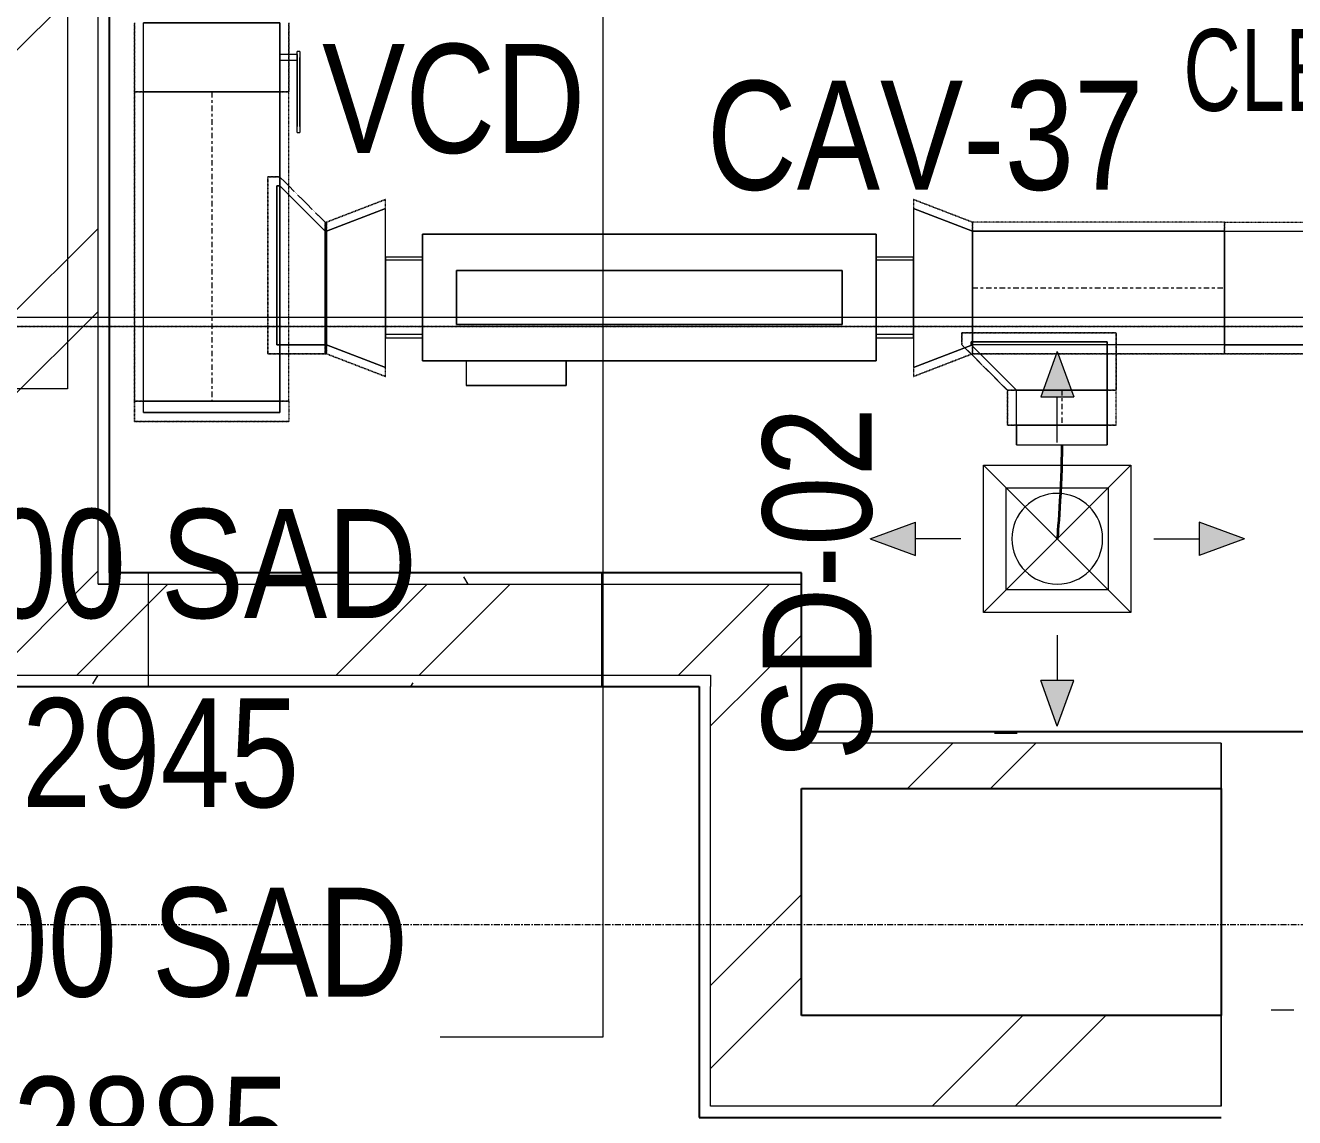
# Model space of a CAD drawing. Header units: inches. Extents: x -83664 to 20107, y -47222 to 19398.
# Drawn here: x -21032 to -18235, y -41690 to -39283 of the extents above; entities that cross this region are included whole.
import ezdxf

# ---------------------------------------------------------------- set-up
doc = ezdxf.new("R2010")
doc.units = ezdxf.units.IN
doc.header["$MEASUREMENT"] = 0
for name, pattern in [('Center', [29.999999, 12, -6, 6, -6]), ('Grid Line', [22.225, 12.7, -3.175, 3.175, -3.175]), ('Hidden 0_50', [1.0584, 0.5292, -0.5292])]:
    doc.linetypes.add(name, pattern=pattern)
for name, color, linetype, lineweight in [('A-DETL-GENF', 7, 'Continuous', 9), ('A-WALL', 7, 'Continuous', 9), ('A-WALL-PATT', 7, 'Continuous', 25), ('G-ANNO-TEXT', 7, 'Continuous', 9), ('M-EQPM', 7, 'Continuous', 18), ('M-HVAC-CDFF', 7, 'Continuous', 9), ('M-HVAC-DUCT-CNTR', 7, 'Center', 9), ('M-HVAC-DUCT-IDEN', 7, 'Continuous', 18), ('ROOM TAG', 7, 'Continuous', 9), ('S-GRID', 7, 'Continuous', 9)]:
    doc.layers.add(name, color=color, linetype=linetype, lineweight=lineweight)
doc.layers.add('FF ROOM TAG_dwg', color=7, linetype='Continuous', lineweight=9, true_color=0x767676)
doc.layers.add('M-HVAC-DUCT', color=7, linetype='Continuous', lineweight=9, true_color=0xffe97f)
doc.styles.add('Arial Narrow_20', font='ARIALN.TTF', dxfattribs={"width": 0.85, "height": 4572})
doc.styles.add('Arial Narrow_21', font='ARIALN.TTF', dxfattribs={"height": 240})
pattern_1 = [(0, (0, 0), (1219.2, 304.8), [50.292, -864.108, 50.292, -864.108, -4876.8]), (0, (0, 0), (1219.2, 304.8), [-1828.8, 50.292, -1778.508, 50.292, -864.108, -2133.6]), (0, (0, 0), (1219.2, 304.8), [-4572, 50.292, -559.308, 50.292, -1473.708]), (120, (457.2, 152.4), (-873.56454, 903.4582), [50.292, -864.108, 50.292, -864.108, -4876.8]), (120, (457.2, 152.4), (-873.56454, 903.4582), [-1828.8, 50.292, -1778.508, 50.292, -864.108, -2133.6]), (120, (457.2, 152.4), (-873.56454, 903.4582), [-4572, 50.292, -559.308, 50.292, -1473.708]), (240, (609.6, 762), (-345.63546, -1208.2582), [50.292, -864.108, 50.292, -864.108, -4876.8]), (240, (609.6, 762), (-345.63546, -1208.2582), [-1828.8, 50.292, -1778.508, 50.292, -864.108, -2133.6]), (240, (609.6, 762), (-345.63546, -1208.2582), [-4572, 50.292, -559.308, 50.292, -1473.708])]
pattern_2 = [(45, (0, 0), (-377.1708, 377.1708), []), (45, (0, 571.5), (-377.1708, 377.1708), [])]

# ---------------------------------------------------------------- blocks, each defined once
blk = doc.blocks.new('M_Rec Endcap - Standard-1042360-FIRST FLOOR AC CONDITIONING LAYOUT - PART A')
at = {"layer": 'M-HVAC-DUCT', "color": 30, "true_color": 0xff7f00}
for p, q in [((0, 150), (0, -150)), ((0, -150), (0, 150)), ((0, 150), (25, 150)), ((25, 150), (0, 150)), ((25, 150), (25, -150)), ((25, -150), (25, 150)), ((25, -150), (0, -150)), ((25, -150), (0, -150))]:
    blk.add_line(p, q, dxfattribs=at)
blk = doc.blocks.new('CAV - CAV-37-9301334-FIRST FLOOR AC CONDITIONING LAYOUT - PART A')
at = {"layer": 'M-EQPM', "color": 30, "true_color": 0xff7f00}
for p, q in [((500, 139.5), (-500, 139.5)), ((-500, 139.5), (-500, -139.5)), ((-500, -139.5), (-500, 139.5)), ((-500, 139.5), (500, 139.5)), ((500, -139.5), (500, 139.5)), ((500, 139.5), (500, -139.5)), ((-500, 89), (-581.8, 89)), ((-581.8, 89), (-581.8, -89)), ((-581.8, 89), (-581.8, -89)), ((-500, -89), (-500, 89)), ((-500, -89), (-500, 89)), ((581.8, 89), (500, 89)), ((500, 89), (500, -89)), ((500, 89), (500, -89)), ((581.8, -89), (581.8, 89)), ((581.8, -89), (581.8, 89)), ((-500, 82.3), (-581.8, 82.3)), ((-581.8, -80.7), (-581.8, 82.3)), ((-581.8, -80.7), (-581.8, 82.3)), ((-500, 82.3), (-500, -80.7)), ((-500, 82.3), (-500, -80.7)), ((-425, -59.8), (-425, 59.3)), ((-425, 59.3), (425, 59.3)), ((425, 59.3), (-425, 59.3)), ((-425, 59.3), (-425, -59.8)), ((425, 59.3), (425, -59.8)), ((425, -59.8), (425, 59.3)), ((581.8, 82.3), (500, 82.3)), ((500, -80.7), (500, 82.3)), ((500, -80.7), (500, 82.3)), ((581.8, 82.3), (581.8, -80.7)), ((581.8, 82.3), (581.8, -80.7)), ((-581.8, -80.7), (-500, -80.7)), ((425, -59.8), (-425, -59.8)), ((-425, -59.8), (425, -59.8)), ((500, -80.7), (581.8, -80.7)), ((-581.8, -89), (-500, -89)), ((500, -89), (581.8, -89)), ((-500, -139.5), (500, -139.5)), ((500, -139.5), (-500, -139.5)), ((-183.8, -139.5), (-403.8, -139.5)), ((-403.8, -139.5), (-183.8, -139.5)), ((-403.8, -139.5), (-403.8, -194.2)), ((-403.8, -139.5), (-403.8, -194.2)), ((-183.8, -194.2), (-183.8, -139.5)), ((-183.8, -139.5), (-183.8, -194.2)), ((-183.8, -194.2), (-403.8, -194.2)), ((-403.8, -194.2), (-183.8, -194.2))]:
    blk.add_line(p, q, dxfattribs=at)
blk = doc.blocks.new('GCE-AT-Supply Air Rectangular Diffuser - 225x225-V55-FIRST FLOOR AC CONDITIONING LAYOUT - PART A')
at = {"layer": 'A-DETL-GENF', "true_color": 0xff7f00}
for points in [[(36.4, 312.5), (0, 412.5), (-36.4, 312.5)], [(-312.5, 36.4), (-412.5, 0), (-312.5, -36.4)], [(412.5, 0), (312.5, 36.4), (312.5, -36.4), (338.5, -26.9)], [(36.4, -312.5), (-36.4, -312.5), (0, -412.5)]]:
    blk.add_hatch(color=30, dxfattribs=at).paths.add_polyline_path(points)
at = {"layer": 'A-DETL-GENF', "color": 30, "true_color": 0xff7f00}
for p, q in [((0, 412.5), (-36.4, 312.5)), ((0, 412.5), (36.4, 312.5)), ((-36.4, 312.5), (36.4, 312.5)), ((0, 212.5), (0, 312.5)), ((-162.5, -162.5), (162.5, 162.5)), ((-162.5, 162.5), (162.5, -162.5)), ((-162.5, -162.5), (-162.5, 162.5)), ((-162.5, 162.5), (162.5, 162.5)), ((162.5, 162.5), (162.5, -162.5)), ((-412.5, 0), (-312.5, 36.4)), ((-312.5, -36.4), (-312.5, 36.4)), ((312.5, 36.4), (312.5, -36.4)), ((412.5, 0), (312.5, 36.4)), ((212.5, 0), (312.5, 0)), ((-412.5, 0), (-312.5, -36.4)), ((-212.5, 0), (-312.5, 0)), ((412.5, 0), (312.5, -36.4)), ((162.5, -162.5), (-162.5, -162.5)), ((0, -212.5), (0, -312.5)), ((36.4, -312.5), (-36.4, -312.5)), ((0, -412.5), (-36.4, -312.5)), ((0, -412.5), (36.4, -312.5))]:
    blk.add_line(p, q, dxfattribs=at)
blk = doc.blocks.new('M_Rec Tap - Beveled - Standard-V104-FIRST FLOOR AC CONDITIONING LAYOUT - PART A')
at = {"layer": 'M-HVAC-DUCT', "color": 30, "true_color": 0xff7f00}
for p, q in [((100, 125), (-6.096, 125)), ((-6.096, 125), (100, 125)), ((-6.096, 125), (-6.096, -225)), ((-6.096, -225), (-6.096, 125)), ((100, 125), (100, -125)), ((100, -125), (100, 125)), ((0, -225), (100, -125)), ((0, -225), (100, -125)), ((-6.096, -225), (0, -225)), ((0, -225), (-6.096, -225))]:
    blk.add_line(p, q, dxfattribs=at)
blk = doc.blocks.new('M_Rec Tap - Beveled - Standard-7670352-FIRST FLOOR AC CONDITIONING LAYOUT - PART A')
at = {"layer": 'M-HVAC-DUCT', "color": 30, "true_color": 0xff7f00}
for p, q in [((0, 200), (-6.096, 200)), ((-6.096, -100), (-6.096, 200)), ((-6.096, 200), (-6.096, -100)), ((-6.096, 200), (0, 200)), ((100, 100), (0, 200)), ((100, 100), (0, 200)), ((100, 100), (100, -100)), ((100, -100), (100, 100)), ((-6.096, -100), (100, -100)), ((100, -100), (-6.096, -100))]:
    blk.add_line(p, q, dxfattribs=at)
blk = doc.blocks.new('M_Rec to Rnd Transition - Angle - 60 Degree-7715568-FIRST FLOOR AC CONDITIONING LAYOUT - PART A')
at = {"layer": 'M-HVAC-DUCT', "color": 30, "true_color": 0xff7f00}
for p, q in [((0, 125), (129.9, 175)), ((129.9, 175), (0, 125)), ((129.9, 0), (129.9, 175)), ((129.9, 0), (129.9, 175)), ((0, 125), (0, -125)), ((0, -125), (0, 125)), ((129.9, -175), (129.9, 0)), ((129.9, -175), (129.9, 0)), ((0, -125), (129.9, -175)), ((129.9, -175), (0, -125))]:
    blk.add_line(p, q, dxfattribs=at)
blk = doc.blocks.new('TEMW-ME-DMP-Volume Control Damper - Standard-7399640-FIRST FLOOR AC CONDITIONING LAYOUT - PART A')
at = {"layer": 'M-HVAC-DUCT', "color": 30, "true_color": 0xff7f00}
for p, q in [((-165.1, 188.1), (-165.1, 194.45)), ((-152.4, 194.45), (-165.1, 194.45)), ((-165.1, 188.1), (-152.4, 188.1)), ((0, 194.45), (-152.4, 194.45)), ((-152.4, 194.45), (0, 194.45)), ((0, 188.1), (-152.4, 188.1)), ((-152.4, 188.1), (0, 188.1)), ((-6.35, 150), (-6.35, 188.1)), ((6.35, 188.1), (-6.35, 188.1)), ((6.35, 188.1), (-6.35, 188.1)), ((12.7, 194.45), (0, 194.45)), ((0, 188.1), (12.7, 188.1)), ((6.35, 188.1), (6.35, 150)), ((12.7, 194.45), (12.7, 188.1)), ((-76.2, 150), (-76.2, -150)), ((-76.2, -150), (-76.2, 150)), ((76.2, 150), (-76.2, 150)), ((-76.2, 150), (76.2, 150)), ((-76.2, 150), (76.2, 150)), ((-6.35, 150), (6.35, 150)), ((-6.35, 150), (6.35, 150)), ((76.2, 150), (76.2, -150)), ((76.2, -150), (76.2, 150)), ((-76.2, -150), (76.2, -150)), ((-76.2, -150), (76.2, -150)), ((-76.2, -150), (76.2, -150))]:
    blk.add_line(p, q, dxfattribs=at)
blk = doc.blocks.new('M_Rec to Rnd Transition - Angle - 60 Degree-7670840-FIRST FLOOR AC CONDITIONING LAYOUT - PART A')
at = {"layer": 'M-HVAC-DUCT', "color": 30, "true_color": 0xff7f00}
for p, q in [((0, 100), (43.3, 100)), ((43.3, 100), (0, 100)), ((0, 100), (0, -100)), ((0, -100), (0, 100)), ((43.3, 0), (43.3, 100)), ((43.3, 0), (43.3, 100)), ((43.3, -100), (43.3, 0)), ((43.3, -100), (43.3, 0)), ((0, -100), (43.3, -100)), ((43.3, -100), (0, -100))]:
    blk.add_line(p, q, dxfattribs=at)
blk = doc.blocks.new('M_Rectangular to Round Transition - Angle - 45 Degree-7598641-FIRST FLOOR AC CONDITIONING LAYOUT - PART A')
at = {"layer": 'M-HVAC-DUCT', "color": 30, "true_color": 0xff7f00}
for p, q in [((98623.4, 55249.6), (98623.4, 55474.6)), ((98623.4, 55474.6), (98848.4, 55474.6)), ((98848.4, 55474.6), (98848.4, 55249.6)), ((98848.4, 55249.6), (98623.4, 55249.6))]:
    blk.add_line(p, q, dxfattribs=at)
for start, end in [(90, 180), (0, 90), (180, 270), (270, 0)]:
    blk.add_arc((98735.9, 55362.1), 100, start, end, dxfattribs=at)
blk = doc.blocks.new('M_Rec Transition - Length - Standard-9491174-FIRST FLOOR AC CONDITIONING LAYOUT - PART A')
at = {"layer": 'M-HVAC-DUCT', "color": 30, "true_color": 0xff7f00}
for p, q in [((0, 125), (0, -125)), ((0, 125), (375, 125)), ((0, 125), (375, 125)), ((0, -125), (0, 125)), ((375, -125), (375, 125)), ((375, 125), (375, -125)), ((0, -125), (375, -125)), ((375, -125), (0, -125))]:
    blk.add_line(p, q, dxfattribs=at)
blk = doc.blocks.new('TEMW-SMBZ-HO-BM-HVAC-00002_rvt-1-FIRST FLOOR AC CONDITIONING LAYOUT - PART A')
at = {"layer": 'M-HVAC-DUCT', "color": 30, "linetype": 'Hidden 0_50', "true_color": 0xff7f00}
for p, q in [((130664.8, 59094.6), (130664.8, 58942.2)), ((130664.8, 58942.2), (130664.8, 59094.6)), ((131004.8, 58942.2), (131004.8, 59094.6)), ((131004.8, 59094.6), (131004.8, 58942.2)), ((130664.8, 58942.2), (131004.8, 58942.2)), ((131004.8, 58942.2), (130664.8, 58942.2)), ((130664.8, 58942.2), (130664.8, 58261.4)), ((130664.8, 58261.4), (130664.8, 58942.2)), ((130664.8, 58942.2), (131004.8, 58942.2)), ((131004.8, 58942.2), (130664.8, 58942.2)), ((131004.8, 58261.4), (131004.8, 58942.2)), ((131004.8, 58261.4), (131004.8, 58942.2)), ((130958.7, 58365.4), (130958.7, 58755.4)), ((130958.7, 58755.4), (130984.8, 58755.4)), ((130984.8, 58755.4), (130958.7, 58755.4)), ((130958.7, 58755.4), (130958.7, 58365.4)), ((130984.8, 58755.4), (131084.8, 58655.4)), ((131084.8, 58655.4), (130984.8, 58755.4)), ((131087.8, 58655.4), (131217.7, 58705.4)), ((131217.7, 58705.4), (131087.8, 58655.4)), ((131217.7, 58510.4), (131217.7, 58705.4)), ((131217.7, 58510.4), (131217.7, 58705.4)), ((132511.2, 58655.4), (132381.3, 58705.4)), ((132381.3, 58705.4), (132511.2, 58655.4)), ((132381.3, 58705.4), (132381.3, 58510.4)), ((132381.3, 58705.4), (132381.3, 58510.4)), ((131084.8, 58365.4), (131084.8, 58655.4)), ((131084.8, 58655.4), (131084.8, 58365.4)), ((131087.8, 58655.4), (131084.8, 58655.4)), ((131087.8, 58655.4), (131084.8, 58655.4)), ((131084.8, 58655.4), (131084.8, 58365.4)), ((131084.8, 58365.4), (131084.8, 58655.4)), ((131087.8, 58365.4), (131087.8, 58655.4)), ((131087.8, 58655.4), (131087.8, 58365.4)), ((131087.8, 58365.4), (131087.8, 58655.4)), ((131087.8, 58655.4), (131087.8, 58365.4)), ((132511.2, 58655.4), (132511.2, 58365.4)), ((132511.2, 58365.4), (132511.2, 58655.4)), ((132511.2, 58365.4), (132511.2, 58655.4)), ((132511.2, 58655.4), (132511.2, 58365.4)), ((133066.9, 58655.4), (132511.2, 58655.4)), ((133066.9, 58655.4), (132511.2, 58655.4)), ((133066.9, 58365.4), (133066.9, 58655.4)), ((133066.9, 58655.4), (133066.9, 58365.4)), ((133066.9, 58655.4), (133066.9, 58365.4)), ((133066.9, 58655.4), (133441.9, 58655.4)), ((133066.9, 58655.4), (133441.9, 58655.4)), ((133066.9, 58365.4), (133066.9, 58655.4)), ((131217.7, 58315.4), (131217.7, 58510.4)), ((131217.7, 58315.4), (131217.7, 58510.4)), ((132381.3, 58510.4), (132381.3, 58315.4)), ((132381.3, 58510.4), (132381.3, 58315.4)), ((132488.2, 58385.4), (132488.2, 58411.5)), ((132488.2, 58411.5), (132828.2, 58411.5)), ((132828.2, 58411.5), (132488.2, 58411.5)), ((132488.2, 58411.5), (132488.2, 58385.4)), ((132828.2, 58411.5), (132828.2, 58285.4)), ((132828.2, 58285.4), (132828.2, 58411.5)), ((132588.2, 58285.4), (132488.2, 58385.4)), ((132488.2, 58385.4), (132588.2, 58285.4)), ((131084.8, 58365.4), (130958.7, 58365.4)), ((130958.7, 58365.4), (131084.8, 58365.4)), ((131084.8, 58365.4), (131087.8, 58365.4)), ((131087.8, 58365.4), (131084.8, 58365.4)), ((131087.8, 58365.4), (131217.7, 58315.4)), ((131217.7, 58315.4), (131087.8, 58365.4)), ((132511.2, 58365.4), (132381.3, 58315.4)), ((132381.3, 58315.4), (132511.2, 58365.4)), ((132511.2, 58365.4), (133066.9, 58365.4)), ((133066.9, 58365.4), (132511.2, 58365.4)), ((133066.9, 58365.4), (133441.9, 58365.4)), ((133441.9, 58365.4), (133066.9, 58365.4)), ((130664.8, 58261.4), (131004.8, 58261.4)), ((131004.8, 58261.4), (130664.8, 58261.4)), ((130664.8, 58261.4), (131004.8, 58261.4)), ((131004.8, 58261.4), (130664.8, 58261.4)), ((130664.8, 58216.4), (130664.8, 58261.4)), ((130664.8, 58261.4), (130664.8, 58216.4)), ((131004.8, 58261.4), (131004.8, 58216.4)), ((131004.8, 58261.4), (131004.8, 58216.4)), ((132588.2, 58285.4), (132828.2, 58285.4)), ((132828.2, 58285.4), (132588.2, 58285.4)), ((132588.2, 58285.4), (132588.2, 58208.4)), ((132588.2, 58208.4), (132588.2, 58285.4)), ((132828.2, 58285.4), (132588.2, 58285.4)), ((132588.2, 58285.4), (132828.2, 58285.4)), ((132828.2, 58208.4), (132828.2, 58285.4)), ((132828.2, 58208.4), (132828.2, 58285.4)), ((130664.8, 58216.4), (131004.8, 58216.4)), ((131004.8, 58216.4), (130664.8, 58216.4)), ((132588.2, 58208.4), (132828.2, 58208.4)), ((132828.2, 58208.4), (132588.2, 58208.4))]:
    blk.add_line(p, q, dxfattribs=at)
at = {"layer": 'M-HVAC-DUCT', "color": 30, "true_color": 0xff7f00}
for p, q in [((130984.8, 58942.2), (130684.8, 58942.2)), ((130684.8, 58942.2), (130984.8, 58942.2)), ((130684.8, 58261.4), (130684.8, 58942.2)), ((130684.8, 58261.4), (130684.8, 58942.2)), ((130984.8, 58942.2), (130984.8, 58261.4)), ((130984.8, 58261.4), (130984.8, 58942.2)), ((130978.7, 58735.4), (130984.8, 58735.4)), ((130978.7, 58385.4), (130978.7, 58735.4)), ((130978.7, 58735.4), (130978.7, 58385.4)), ((130984.8, 58735.4), (130978.7, 58735.4)), ((130984.8, 58385.4), (130984.8, 58735.4)), ((130984.8, 58735.4), (130984.8, 58385.4)), ((131084.8, 58635.4), (131084.8, 58385.4)), ((131084.8, 58385.4), (131084.8, 58635.4)), ((131084.8, 58635.4), (131087.8, 58635.4)), ((131087.8, 58635.4), (131084.8, 58635.4)), ((131087.8, 58635.4), (131087.8, 58385.4)), ((131087.8, 58385.4), (131087.8, 58635.4)), ((132511.2, 58635.4), (132511.2, 58385.4)), ((132511.2, 58385.4), (132511.2, 58635.4)), ((132511.2, 58635.4), (133066.9, 58635.4)), ((133066.9, 58635.4), (132511.2, 58635.4)), ((133066.9, 58635.4), (133066.9, 58385.4)), ((133066.9, 58385.4), (133066.9, 58635.4)), ((130984.8, 58385.4), (130978.7, 58385.4)), ((130978.7, 58385.4), (130984.8, 58385.4)), ((131087.8, 58385.4), (131084.8, 58385.4)), ((131087.8, 58385.4), (131084.8, 58385.4)), ((132511.2, 58391.5), (132511.2, 58385.4)), ((132511.2, 58391.5), (132511.2, 58385.4)), ((132511.2, 58391.5), (132808.2, 58391.5)), ((132808.2, 58391.5), (132511.2, 58391.5)), ((133066.9, 58385.4), (132511.2, 58385.4)), ((133066.9, 58385.4), (132511.2, 58385.4)), ((132808.2, 58385.4), (132511.2, 58385.4)), ((132808.2, 58385.4), (132511.2, 58385.4)), ((132808.2, 58391.5), (132808.2, 58385.4)), ((132808.2, 58385.4), (132808.2, 58391.5)), ((130984.8, 58261.4), (130684.8, 58261.4)), ((130684.8, 58261.4), (130984.8, 58261.4)), ((132808.2, 58285.4), (132608.2, 58285.4)), ((132608.2, 58285.4), (132808.2, 58285.4)), ((132608.2, 58208.4), (132608.2, 58285.4)), ((132608.2, 58208.4), (132608.2, 58285.4)), ((132808.2, 58285.4), (132808.2, 58208.4)), ((132808.2, 58208.4), (132808.2, 58285.4)), ((132808.2, 58208.4), (132608.2, 58208.4)), ((132608.2, 58208.4), (132808.2, 58208.4))]:
    blk.add_line(p, q, dxfattribs=at)
at = {"layer": 'M-HVAC-DUCT', "color": 6, "true_color": 0xff00ff}
blk.add_line((141864.2, 58445.7), (128190.9, 58445.7), dxfattribs=at)
blk.add_line((141864.2, 58445.7), (128190.9, 58445.7), dxfattribs=at)
at = {"layer": 'M-HVAC-DUCT', "color": 6, "linetype": 'Hidden 0_50', "true_color": 0xff00ff}
for p, q in [((128190.9, 58425.7), (141864.2, 58425.7)), ((141864.2, 58425.7), (128190.9, 58425.7))]:
    blk.add_line(p, q, dxfattribs=at)
at = {"layer": 'M-HVAC-DUCT-CNTR', "color": 30, "true_color": 0xff7f00}
for p, q in [((130834.8, 58942.2), (130834.8, 58261.4)), ((131084.8, 58510.4), (131087.8, 58510.4)), ((132511.2, 58510.4), (133066.9, 58510.4)), ((132708.2, 58285.4), (132708.2, 58208.4))]:
    blk.add_line(p, q, dxfattribs=at)
at = {"layer": 'M-HVAC-DUCT-CNTR', "color": 30, "linetype": 'Continuous', "lineweight": 35, "true_color": 0xff7f00}
blk.add_open_spline([(132708.2, 58165.1), (132708.2, 58072), (132698.2, 57957.8), (132698.2, 57957.8)], degree=3, dxfattribs=at)
at = {"layer": 'M-EQPM', "color": 6, "linetype": 'Hidden 0_50', "lineweight": 9, "true_color": 0xff00ff}
blk.add_blockref('CAV - CAV-37-9301334-FIRST FLOOR AC CONDITIONING LAYOUT - PART A', (131799.5, 58489.6), dxfattribs=at)
at = {"layer": 'M-HVAC-CDFF', "color": 6, "linetype": 'Hidden 0_50', "lineweight": 9, "true_color": 0xff00ff}
blk.add_blockref('GCE-AT-Supply Air Rectangular Diffuser - 225x225-V55-FIRST FLOOR AC CONDITIONING LAYOUT - PART A', (132698.2, 57957.8), dxfattribs=at)
at = {"layer": 'M-HVAC-DUCT', "color": 6, "linetype": 'Hidden 0_50', "lineweight": 9, "true_color": 0xff00ff, "extrusion": (0, 0, -1)}
for name, p, rotation in [('TEMW-ME-DMP-Volume Control Damper - Standard-7399640-FIRST FLOOR AC CONDITIONING LAYOUT - PART A', (-130834.8, 59018.4), 90), ('M_Rec Tap - Beveled - Standard-V104-FIRST FLOOR AC CONDITIONING LAYOUT - PART A', (-130984.8, 58510.4), 180), ('M_Rec Tap - Beveled - Standard-7670352-FIRST FLOOR AC CONDITIONING LAYOUT - PART A', (-132708.2, 58385.4), 270)]:
    blk.add_blockref(name, p, dxfattribs=dict(at, rotation=rotation))
at = {"layer": 'M-HVAC-DUCT', "color": 6, "linetype": 'Hidden 0_50', "lineweight": 9, "true_color": 0xff00ff}
for name, p in [('M_Rec to Rnd Transition - Angle - 60 Degree-7715568-FIRST FLOOR AC CONDITIONING LAYOUT - PART A', (131087.8, 58510.4)), ('M_Rec Transition - Length - Standard-9491174-FIRST FLOOR AC CONDITIONING LAYOUT - PART A', (133066.9, 58510.4))]:
    blk.add_blockref(name, p, dxfattribs=at)
for name, p, rotation in [('M_Rec to Rnd Transition - Angle - 60 Degree-7715568-FIRST FLOOR AC CONDITIONING LAYOUT - PART A', (132511.2, 58510.4), 180), ('M_Rec Endcap - Standard-1042360-FIRST FLOOR AC CONDITIONING LAYOUT - PART A', (130834.8, 58261.4), 270), ('M_Rec to Rnd Transition - Angle - 60 Degree-7670840-FIRST FLOOR AC CONDITIONING LAYOUT - PART A', (132708.2, 58208.4), 270), ('M_Rectangular to Round Transition - Angle - 45 Degree-7598641-FIRST FLOOR AC CONDITIONING LAYOUT - PART A', (231434.1, 113319.9), 180)]:
    blk.add_blockref(name, p, dxfattribs=dict(at, rotation=rotation))
blk = doc.blocks.new('TEMW-SMBZ-HO-BM-HVAC-00002_rvt-2-FIRST FLOOR AC CONDITIONING LAYOUT - PART A')
at = {"layer": 'M-HVAC-DUCT', "color": 30, "linetype": 'Hidden 0_50', "true_color": 0xff7f00}
for p, q in [((130664.8, 59094.6), (130664.8, 58942.2)), ((130664.8, 58942.2), (130664.8, 59094.6)), ((131004.8, 58942.2), (131004.8, 59094.6)), ((131004.8, 59094.6), (131004.8, 58942.2)), ((130664.8, 58942.2), (131004.8, 58942.2)), ((131004.8, 58942.2), (130664.8, 58942.2)), ((130664.8, 58942.2), (130664.8, 58261.4)), ((130664.8, 58261.4), (130664.8, 58942.2)), ((130664.8, 58942.2), (131004.8, 58942.2)), ((131004.8, 58942.2), (130664.8, 58942.2)), ((131004.8, 58261.4), (131004.8, 58942.2)), ((131004.8, 58261.4), (131004.8, 58942.2)), ((130958.7, 58365.4), (130958.7, 58755.4)), ((130958.7, 58755.4), (130984.8, 58755.4)), ((130984.8, 58755.4), (130958.7, 58755.4)), ((130958.7, 58755.4), (130958.7, 58365.4)), ((130984.8, 58755.4), (131084.8, 58655.4)), ((131084.8, 58655.4), (130984.8, 58755.4)), ((131087.8, 58655.4), (131217.7, 58705.4)), ((131217.7, 58705.4), (131087.8, 58655.4)), ((131217.7, 58510.4), (131217.7, 58705.4)), ((131217.7, 58510.4), (131217.7, 58705.4)), ((132511.2, 58655.4), (132381.3, 58705.4)), ((132381.3, 58705.4), (132511.2, 58655.4)), ((132381.3, 58705.4), (132381.3, 58510.4)), ((132381.3, 58705.4), (132381.3, 58510.4)), ((131084.8, 58365.4), (131084.8, 58655.4)), ((131084.8, 58655.4), (131084.8, 58365.4)), ((131087.8, 58655.4), (131084.8, 58655.4)), ((131087.8, 58655.4), (131084.8, 58655.4)), ((131084.8, 58655.4), (131084.8, 58365.4)), ((131084.8, 58365.4), (131084.8, 58655.4)), ((131087.8, 58365.4), (131087.8, 58655.4)), ((131087.8, 58655.4), (131087.8, 58365.4)), ((131087.8, 58365.4), (131087.8, 58655.4)), ((131087.8, 58655.4), (131087.8, 58365.4)), ((132511.2, 58655.4), (132511.2, 58365.4)), ((132511.2, 58365.4), (132511.2, 58655.4)), ((132511.2, 58365.4), (132511.2, 58655.4)), ((132511.2, 58655.4), (132511.2, 58365.4)), ((133066.9, 58655.4), (132511.2, 58655.4)), ((133066.9, 58655.4), (132511.2, 58655.4)), ((133066.9, 58365.4), (133066.9, 58655.4)), ((133066.9, 58655.4), (133066.9, 58365.4)), ((133066.9, 58655.4), (133066.9, 58365.4)), ((133066.9, 58655.4), (133441.9, 58655.4)), ((133066.9, 58655.4), (133441.9, 58655.4)), ((133066.9, 58365.4), (133066.9, 58655.4)), ((131217.7, 58315.4), (131217.7, 58510.4)), ((131217.7, 58315.4), (131217.7, 58510.4)), ((132381.3, 58510.4), (132381.3, 58315.4)), ((132381.3, 58510.4), (132381.3, 58315.4)), ((132488.2, 58385.4), (132488.2, 58411.5)), ((132488.2, 58411.5), (132828.2, 58411.5)), ((132828.2, 58411.5), (132488.2, 58411.5)), ((132488.2, 58411.5), (132488.2, 58385.4)), ((132828.2, 58411.5), (132828.2, 58285.4)), ((132828.2, 58285.4), (132828.2, 58411.5)), ((132588.2, 58285.4), (132488.2, 58385.4)), ((132488.2, 58385.4), (132588.2, 58285.4)), ((131084.8, 58365.4), (130958.7, 58365.4)), ((130958.7, 58365.4), (131084.8, 58365.4)), ((131084.8, 58365.4), (131087.8, 58365.4)), ((131087.8, 58365.4), (131084.8, 58365.4)), ((131087.8, 58365.4), (131217.7, 58315.4)), ((131217.7, 58315.4), (131087.8, 58365.4)), ((132511.2, 58365.4), (132381.3, 58315.4)), ((132381.3, 58315.4), (132511.2, 58365.4)), ((132511.2, 58365.4), (133066.9, 58365.4)), ((133066.9, 58365.4), (132511.2, 58365.4)), ((133066.9, 58365.4), (133441.9, 58365.4)), ((133441.9, 58365.4), (133066.9, 58365.4)), ((130664.8, 58261.4), (131004.8, 58261.4)), ((131004.8, 58261.4), (130664.8, 58261.4)), ((130664.8, 58261.4), (131004.8, 58261.4)), ((131004.8, 58261.4), (130664.8, 58261.4)), ((130664.8, 58216.4), (130664.8, 58261.4)), ((130664.8, 58261.4), (130664.8, 58216.4)), ((131004.8, 58261.4), (131004.8, 58216.4)), ((131004.8, 58261.4), (131004.8, 58216.4)), ((132588.2, 58285.4), (132828.2, 58285.4)), ((132828.2, 58285.4), (132588.2, 58285.4)), ((132588.2, 58285.4), (132588.2, 58208.4)), ((132588.2, 58208.4), (132588.2, 58285.4)), ((132828.2, 58285.4), (132588.2, 58285.4)), ((132588.2, 58285.4), (132828.2, 58285.4)), ((132828.2, 58208.4), (132828.2, 58285.4)), ((132828.2, 58208.4), (132828.2, 58285.4)), ((130664.8, 58216.4), (131004.8, 58216.4)), ((131004.8, 58216.4), (130664.8, 58216.4)), ((132588.2, 58208.4), (132828.2, 58208.4)), ((132828.2, 58208.4), (132588.2, 58208.4))]:
    blk.add_line(p, q, dxfattribs=at)
at = {"layer": 'M-HVAC-DUCT', "color": 30, "true_color": 0xff7f00}
for p, q in [((130984.8, 58942.2), (130684.8, 58942.2)), ((130684.8, 58942.2), (130984.8, 58942.2)), ((130684.8, 58261.4), (130684.8, 58942.2)), ((130684.8, 58261.4), (130684.8, 58942.2)), ((130984.8, 58942.2), (130984.8, 58261.4)), ((130984.8, 58261.4), (130984.8, 58942.2)), ((130978.7, 58735.4), (130984.8, 58735.4)), ((130978.7, 58385.4), (130978.7, 58735.4)), ((130978.7, 58735.4), (130978.7, 58385.4)), ((130984.8, 58735.4), (130978.7, 58735.4)), ((130984.8, 58385.4), (130984.8, 58735.4)), ((130984.8, 58735.4), (130984.8, 58385.4)), ((131084.8, 58635.4), (131084.8, 58385.4)), ((131084.8, 58385.4), (131084.8, 58635.4)), ((131084.8, 58635.4), (131087.8, 58635.4)), ((131087.8, 58635.4), (131084.8, 58635.4)), ((131087.8, 58635.4), (131087.8, 58385.4)), ((131087.8, 58385.4), (131087.8, 58635.4)), ((132511.2, 58635.4), (132511.2, 58385.4)), ((132511.2, 58385.4), (132511.2, 58635.4)), ((132511.2, 58635.4), (133066.9, 58635.4)), ((133066.9, 58635.4), (132511.2, 58635.4)), ((133066.9, 58635.4), (133066.9, 58385.4)), ((133066.9, 58385.4), (133066.9, 58635.4)), ((130984.8, 58385.4), (130978.7, 58385.4)), ((130978.7, 58385.4), (130984.8, 58385.4)), ((131087.8, 58385.4), (131084.8, 58385.4)), ((131087.8, 58385.4), (131084.8, 58385.4)), ((132511.2, 58391.5), (132511.2, 58385.4)), ((132511.2, 58391.5), (132511.2, 58385.4)), ((132511.2, 58391.5), (132808.2, 58391.5)), ((132808.2, 58391.5), (132511.2, 58391.5)), ((133066.9, 58385.4), (132511.2, 58385.4)), ((133066.9, 58385.4), (132511.2, 58385.4)), ((132808.2, 58385.4), (132511.2, 58385.4)), ((132808.2, 58385.4), (132511.2, 58385.4)), ((132808.2, 58391.5), (132808.2, 58385.4)), ((132808.2, 58385.4), (132808.2, 58391.5)), ((130984.8, 58261.4), (130684.8, 58261.4)), ((130684.8, 58261.4), (130984.8, 58261.4)), ((132808.2, 58285.4), (132608.2, 58285.4)), ((132608.2, 58285.4), (132808.2, 58285.4)), ((132608.2, 58208.4), (132608.2, 58285.4)), ((132608.2, 58208.4), (132608.2, 58285.4)), ((132808.2, 58285.4), (132808.2, 58208.4)), ((132808.2, 58208.4), (132808.2, 58285.4)), ((132808.2, 58208.4), (132608.2, 58208.4)), ((132608.2, 58208.4), (132808.2, 58208.4))]:
    blk.add_line(p, q, dxfattribs=at)
at = {"layer": 'M-HVAC-DUCT', "color": 6, "true_color": 0xff00ff}
blk.add_line((141864.2, 58445.7), (128190.9, 58445.7), dxfattribs=at)
blk.add_line((141864.2, 58445.7), (128190.9, 58445.7), dxfattribs=at)
at = {"layer": 'M-HVAC-DUCT', "color": 6, "linetype": 'Hidden 0_50', "true_color": 0xff00ff}
for p, q in [((128190.9, 58425.7), (141864.2, 58425.7)), ((141864.2, 58425.7), (128190.9, 58425.7))]:
    blk.add_line(p, q, dxfattribs=at)
at = {"layer": 'M-HVAC-DUCT-CNTR', "color": 30, "true_color": 0xff7f00}
for p, q in [((130834.8, 58942.2), (130834.8, 58261.4)), ((131084.8, 58510.4), (131087.8, 58510.4)), ((132511.2, 58510.4), (133066.9, 58510.4)), ((132708.2, 58285.4), (132708.2, 58208.4))]:
    blk.add_line(p, q, dxfattribs=at)
at = {"layer": 'M-HVAC-DUCT-CNTR', "color": 30, "linetype": 'Continuous', "lineweight": 35, "true_color": 0xff7f00}
blk.add_open_spline([(132708.2, 58165.1), (132708.2, 58072), (132698.2, 57957.8), (132698.2, 57957.8)], degree=3, dxfattribs=at)
at = {"layer": 'M-EQPM', "color": 6, "linetype": 'Hidden 0_50', "lineweight": 9, "true_color": 0xff00ff}
blk.add_blockref('CAV - CAV-37-9301334-FIRST FLOOR AC CONDITIONING LAYOUT - PART A', (131799.5, 58489.6), dxfattribs=at)
at = {"layer": 'M-HVAC-CDFF', "color": 6, "linetype": 'Hidden 0_50', "lineweight": 9, "true_color": 0xff00ff}
blk.add_blockref('GCE-AT-Supply Air Rectangular Diffuser - 225x225-V55-FIRST FLOOR AC CONDITIONING LAYOUT - PART A', (132698.2, 57957.8), dxfattribs=at)
at = {"layer": 'M-HVAC-DUCT', "color": 6, "linetype": 'Hidden 0_50', "lineweight": 9, "true_color": 0xff00ff, "extrusion": (0, 0, -1)}
for name, p, rotation in [('TEMW-ME-DMP-Volume Control Damper - Standard-7399640-FIRST FLOOR AC CONDITIONING LAYOUT - PART A', (-130834.8, 59018.4), 90), ('M_Rec Tap - Beveled - Standard-V104-FIRST FLOOR AC CONDITIONING LAYOUT - PART A', (-130984.8, 58510.4), 180), ('M_Rec Tap - Beveled - Standard-7670352-FIRST FLOOR AC CONDITIONING LAYOUT - PART A', (-132708.2, 58385.4), 270)]:
    blk.add_blockref(name, p, dxfattribs=dict(at, rotation=rotation))
at = {"layer": 'M-HVAC-DUCT', "color": 6, "linetype": 'Hidden 0_50', "lineweight": 9, "true_color": 0xff00ff}
for name, p in [('M_Rec to Rnd Transition - Angle - 60 Degree-7715568-FIRST FLOOR AC CONDITIONING LAYOUT - PART A', (131087.8, 58510.4)), ('M_Rec Transition - Length - Standard-9491174-FIRST FLOOR AC CONDITIONING LAYOUT - PART A', (133066.9, 58510.4))]:
    blk.add_blockref(name, p, dxfattribs=at)
for name, p, rotation in [('M_Rec to Rnd Transition - Angle - 60 Degree-7715568-FIRST FLOOR AC CONDITIONING LAYOUT - PART A', (132511.2, 58510.4), 180), ('M_Rec Endcap - Standard-1042360-FIRST FLOOR AC CONDITIONING LAYOUT - PART A', (130834.8, 58261.4), 270), ('M_Rec to Rnd Transition - Angle - 60 Degree-7670840-FIRST FLOOR AC CONDITIONING LAYOUT - PART A', (132708.2, 58208.4), 270), ('M_Rectangular to Round Transition - Angle - 45 Degree-7598641-FIRST FLOOR AC CONDITIONING LAYOUT - PART A', (231434.1, 113319.9), 180)]:
    blk.add_blockref(name, p, dxfattribs=dict(at, rotation=rotation))
blk = doc.blocks.new('SMBZ_Hospital Arch Model_2026_01_29_rvt-1-FIRST FLOOR AC CONDITIONING LAYOUT - PART A')
at = {"layer": 'A-WALL-PATT', "lineweight": 9, "true_color": 0xbbbbbb}
h = blk.add_hatch(dxfattribs=at)
h.set_pattern_fill('FP_12', color=9, style=0, pattern_type=2)
h.set_pattern_definition(pattern_2)
h.paths.add_polyline_path([(130584.4, 57857.7), (130584.4, 61807.7), (130384.4, 61807.7), (130384.4, 57857.7)])
h = blk.add_hatch(dxfattribs=at)
h.set_pattern_fill('FP_13', color=9, style=0, pattern_type=2)
h.set_pattern_definition(pattern_1)
h.paths.add_polyline_path([(131332.4, 57857.7), (131780.1, 57857.7), (131780.1, 57882.7), (130609.4, 57882.7), (130609.4, 57857.7)])
h.paths.add_polyline_path([(129750.1, 57857.7), (130384.4, 57857.7), (130384.4, 57882.7), (128659.4, 57882.7), (128659.4, 57857.7)])
h = blk.add_hatch(dxfattribs=at)
h.set_pattern_fill('FP_12', color=9, style=0, pattern_type=2)
h.set_pattern_definition(pattern_2)
h.paths.add_polyline_path([(131780.1, 57657.7), (131780.1, 57857.7), (128659.4, 57857.7), (128659.4, 57657.7), (131332.4, 57657.7)])
h = blk.add_hatch(dxfattribs=at)
h.set_pattern_fill('FP_12', color=9, style=0, pattern_type=2)
h.set_pattern_definition(pattern_2)
h.paths.add_polyline_path([(132134.4, 57657.7), (132134.4, 57857.7), (131780.1, 57857.7), (131780.1, 57657.7), (132123.6, 57657.7)])
h = blk.add_hatch(dxfattribs=at)
h.set_pattern_fill('FP_13', color=9, style=0, pattern_type=2)
h.set_pattern_definition(pattern_1)
h.paths.add_polyline_path([(128659.4, 57632.7), (131780.1, 57632.7), (131780.1, 57657.7), (128659.4, 57657.7)])
h = blk.add_hatch(dxfattribs=at)
h.set_pattern_fill('FP_12', color=9, style=0, pattern_type=2)
h.set_pattern_definition(pattern_2)
h.paths.add_polyline_path([(132134.4, 56707.7), (132134.4, 57657.7), (131934.4, 57657.7), (131934.4, 56707.7)])
h = blk.add_hatch(dxfattribs=at)
h.set_pattern_fill('FP_13', color=9, style=0, pattern_type=2)
h.set_pattern_definition(pattern_1)
h.paths.add_polyline_path([(132134.4, 57507.7), (133059.4, 57507.7), (133059.4, 57532.7), (132134.4, 57532.7)])
h = blk.add_hatch(dxfattribs=at)
h.set_pattern_fill('FP_12', color=9, style=0, pattern_type=2)
h.set_pattern_definition(pattern_2)
h.paths.add_polyline_path([(133059.4, 57407.7), (133059.4, 57507.7), (132134.4, 57507.7), (132134.4, 57407.7), (132914.7, 57407.7)])
h = blk.add_hatch(dxfattribs=at)
h.set_pattern_fill('FP_13', color=9, style=0, pattern_type=2)
h.set_pattern_definition(pattern_1)
h.paths.add_polyline_path([(133059.4, 56682.7), (133909.4, 56682.7), (133909.4, 57532.7), (133059.4, 57532.7), (133059.4, 56707.7)])
h = blk.add_hatch(dxfattribs=at)
h.set_pattern_fill('FP_12', color=9, style=0, pattern_type=2)
h.set_pattern_definition(pattern_2)
h.paths.add_polyline_path([(133059.4, 56707.7), (133059.4, 56907.7), (132134.4, 56907.7), (132134.4, 56707.7), (132914.7, 56707.7)])
h = blk.add_hatch(dxfattribs=at)
h.set_pattern_fill('FP_13', color=9, style=0, pattern_type=2)
h.set_pattern_definition(pattern_1)
h.paths.add_polyline_path([(132914.7, 56682.7), (133059.4, 56682.7), (133059.4, 56707.7), (131934.4, 56707.7), (131934.4, 56682.7), (132134.4, 56682.7)])
at = {"layer": 'A-WALL', "color": 9, "true_color": 0xbbbbbb}
for p, q in [((130584.4, 57882.7), (130584.4, 61782.7)), ((130609.4, 57882.7), (130609.4, 61782.7)), ((130584.4, 57857.7), (130584.4, 57882.7)), ((130609.4, 57857.7), (130609.4, 57882.7)), ((130694.7, 57882.7), (130609.4, 57882.7)), ((131694.7, 57882.7), (130694.7, 57882.7)), ((130694.7, 57882.7), (130694.7, 57632.7)), ((130694.7, 57882.7), (130694.7, 57632.7)), ((131780.1, 57882.7), (131694.7, 57882.7)), ((131694.7, 57632.7), (131694.7, 57882.7)), ((131694.7, 57882.7), (131694.7, 57632.7)), ((132134.4, 57882.7), (131780.1, 57882.7)), ((132134.4, 57882.7), (132134.4, 57632.7)), ((130609.4, 57857.7), (130584.4, 57857.7)), ((130584.4, 57857.7), (130609.4, 57857.7)), ((130609.4, 57857.7), (131780.1, 57857.7)), ((131780.1, 57857.7), (132134.4, 57857.7)), ((128659.4, 57657.7), (131780.1, 57657.7)), ((131780.1, 57657.7), (131934.4, 57657.7)), ((131934.4, 57657.7), (131934.4, 57632.7)), ((130159.4, 57632.7), (130694.7, 57632.7)), ((130694.7, 57632.7), (131694.7, 57632.7)), ((131694.7, 57632.7), (131780.1, 57632.7)), ((131780.1, 57632.7), (131909.4, 57632.7)), ((131909.4, 57632.7), (131909.4, 56682.7)), ((131934.4, 56707.7), (131934.4, 57632.7)), ((132134.4, 57532.7), (132134.4, 57632.7)), ((132134.4, 57532.7), (132134.4, 57507.7)), ((133059.4, 57532.7), (132134.4, 57532.7)), ((133059.4, 57507.7), (132134.4, 57507.7)), ((133059.4, 57532.7), (133909.4, 57532.7)), ((133059.4, 57507.7), (133059.4, 57407.7)), ((133059.4, 57407.7), (133059.4, 57507.7)), ((132134.4, 56907.7), (132134.4, 57407.7)), ((132134.4, 57407.7), (133059.4, 57407.7)), ((133059.4, 56907.7), (133059.4, 57407.7)), ((133059.4, 56907.7), (132134.4, 56907.7)), ((133059.4, 56907.7), (133059.4, 56707.7)), ((133059.4, 56707.7), (133059.4, 56907.7)), ((132134.4, 56707.7), (131934.4, 56707.7)), ((133059.4, 56707.7), (132134.4, 56707.7)), ((132134.4, 56682.7), (131909.4, 56682.7)), ((132134.4, 56682.7), (133059.4, 56682.7))]:
    blk.add_line(p, q, dxfattribs=at)
at = {"layer": 'A-WALL', "color": 9, "lineweight": 25, "true_color": 0xbbbbbb}
for p, q in [((130609.4, 57882.7), (130609.4, 61782.7)), ((131780.1, 57882.7), (130609.4, 57882.7)), ((132134.4, 57882.7), (131780.1, 57882.7)), ((132134.4, 57657.7), (132134.4, 57882.7)), ((132134.4, 57632.7), (132134.4, 57657.7)), ((128659.4, 57632.7), (131780.1, 57632.7)), ((131780.1, 57632.7), (131909.4, 57632.7)), ((131909.4, 57632.7), (131909.4, 56682.7)), ((132134.4, 57532.7), (132134.4, 57632.7)), ((133059.4, 57532.7), (132134.4, 57532.7)), ((133909.4, 57532.7), (133059.4, 57532.7)), ((132134.4, 56907.7), (132134.4, 57407.7)), ((132134.4, 57407.7), (133059.4, 57407.7)), ((133059.4, 57407.7), (133059.4, 56907.7)), ((133059.4, 56907.7), (132134.4, 56907.7)), ((131909.4, 56682.7), (131934.4, 56682.7)), ((131934.4, 56682.7), (132134.4, 56682.7)), ((132134.4, 56682.7), (133059.4, 56682.7))]:
    blk.add_line(p, q, dxfattribs=at)
blk = doc.blocks.new('FF ROOM TAG_dwg-8877209-FIRST FLOOR AC CONDITIONING LAYOUT - PART A')
at = {"layer": 'ROOM TAG', "insert": (1395430, 1383890), "char_height": 4572, "width": 25524.66, "attachment_point": 2, "line_spacing_factor": 0.974696, "style": 'Arial Narrow_20'}
blk.add_mtext('CLERICAL', dxfattribs=at)

msp = doc.modelspace()

# ---------------------------------------------------------------- linework, layer by layer
at = {"layer": 'G-ANNO-TEXT', "flags": 128}
msp.add_lwpolyline([(-21886.5, -39099.9), (-20939.3, -39099.9), (-20939.3, -40083.9), (-21886.5, -40083.9)], close=True, dxfattribs=at)
at = {"layer": 'M-HVAC-DUCT-IDEN', "lineweight": 9}
for p, q in [((-19760.2, -38284.5), (-19760.2, -41512.5)), ((-19760.2, -41512.5), (-20118, -41512.5))]:
    msp.add_line(p, q, dxfattribs=at)
at = {"layer": 'S-GRID', "color": 254, "linetype": 'Grid Line', "true_color": 0xdcdcdc}
msp.add_line((20106.7, -41264.5), (-81517, -41264.5), dxfattribs=at)

# ---------------------------------------------------------------- block references
at = {"lineweight": 5}
for name in ['SMBZ_Hospital Arch Model_2026_01_29_rvt-1-FIRST FLOOR AC CONDITIONING LAYOUT - PART A', 'TEMW-SMBZ-HO-BM-HVAC-00002_rvt-1-FIRST FLOOR AC CONDITIONING LAYOUT - PART A', 'TEMW-SMBZ-HO-BM-HVAC-00002_rvt-2-FIRST FLOOR AC CONDITIONING LAYOUT - PART A']:
    msp.add_blockref(name, (-151456.7, -98372.2), dxfattribs=at)
at = {"layer": 'FF ROOM TAG_dwg', "color": 7, "xscale": 0.03937007874015915, "yscale": 0.03937007874015915, "zscale": 0.03937007874015915}
msp.add_blockref('FF ROOM TAG_dwg-8877209-FIRST FLOOR AC CONDITIONING LAYOUT - PART A', (-72990.3, -93775.4), dxfattribs=at)
msp.add_blockref('FF ROOM TAG_dwg-8877209-FIRST FLOOR AC CONDITIONING LAYOUT - PART A', (-72990.3, -93775.4), dxfattribs=at)
msp.add_blockref('FF ROOM TAG_dwg-8877209-FIRST FLOOR AC CONDITIONING LAYOUT - PART A', (-72990.3, -93775.4), dxfattribs=at)
msp.add_blockref('FF ROOM TAG_dwg-8877209-FIRST FLOOR AC CONDITIONING LAYOUT - PART A', (-72990.3, -93775.4), dxfattribs=at)
msp.add_blockref('FF ROOM TAG_dwg-8877209-FIRST FLOOR AC CONDITIONING LAYOUT - PART A', (-72990.3, -93775.4), dxfattribs=at)

# ---------------------------------------------------------------- texts
at = {"layer": 'G-ANNO-TEXT', "char_height": 240, "attachment_point": 1, "style": 'Arial Narrow_21'}
for s, insert, width in [('VCD', (-20378.6, -39324.1), 733.544), ('CAV-37', (-19530.8, -39405.4), 1214.557)]:
    msp.add_mtext(s, dxfattribs=dict(at, insert=insert, width=width))
at = {"layer": 'G-ANNO-TEXT', "insert": (-19407.8, -40903.4), "char_height": 240, "width": 986.076, "attachment_point": 1, "rotation": 90, "style": 'Arial Narrow_21'}
msp.add_mtext('SD-02', dxfattribs=at)
at = {"layer": 'M-HVAC-DUCT-IDEN', "lineweight": 9, "char_height": 240, "attachment_point": 1, "style": 'Arial Narrow_21'}
for s, insert, width in [('200x200 SAD', (-21865.3, -40348.9), 2128.48), ('BOD : 2945', (-21865.3, -40765.6), 1803.797), ('350x200 SAD', (-21885, -41182.9), 2128.48), ('BOD : 2885', (-21885, -41599.6), 1803.797)]:
    msp.add_mtext(s, dxfattribs=dict(at, insert=insert, width=width))

doc.saveas('drawing.dxf')
